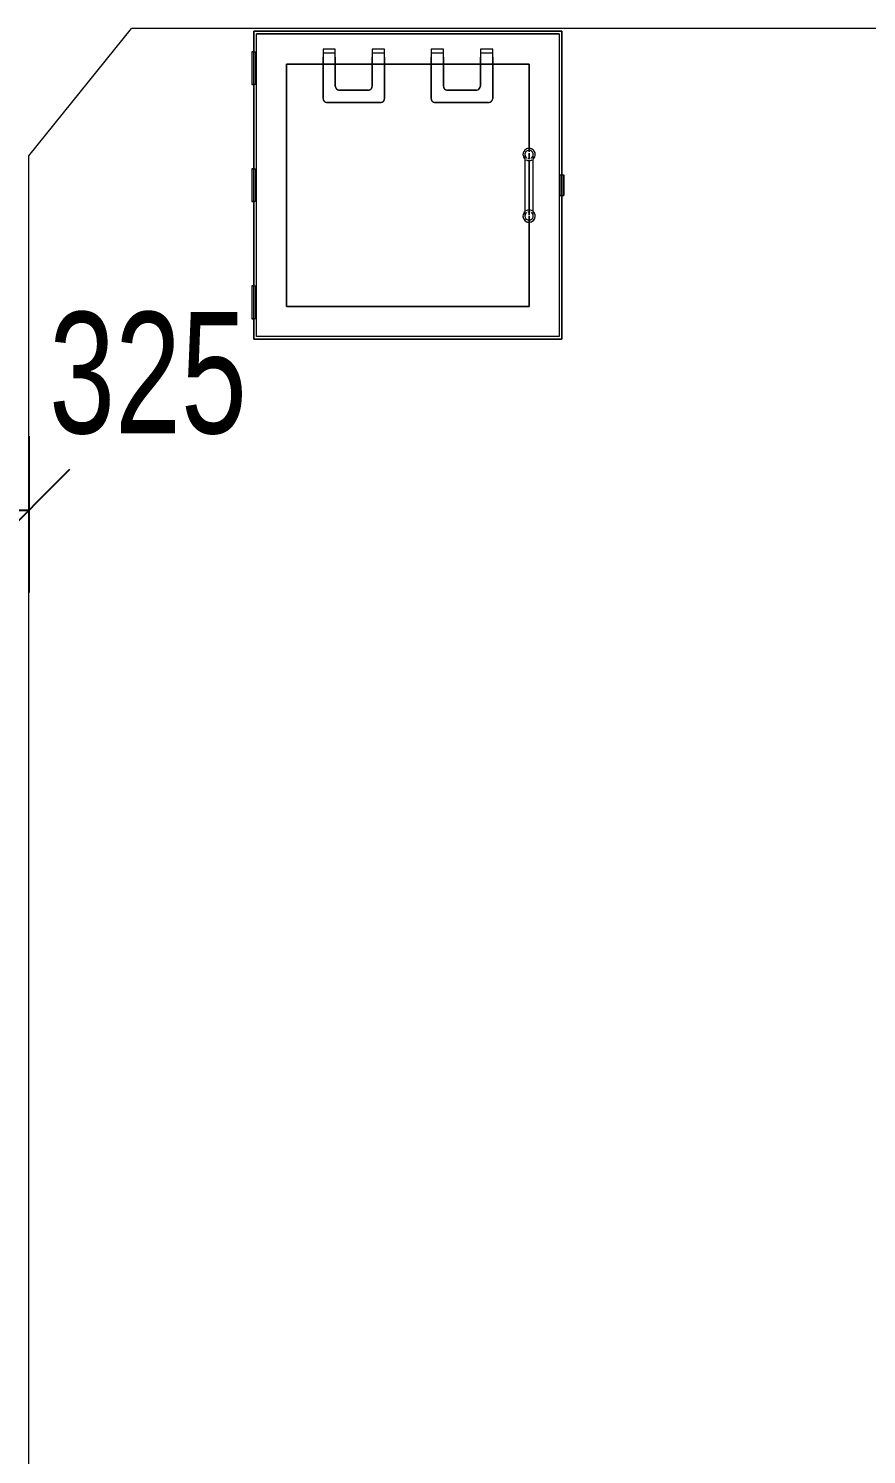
# Model space of a CAD drawing. Header units: millimetres. Extents: x 10569 to 232243, y -25347 to 80743.
# Drawn here: x 82474 to 84513, y 17736 to 21207 of the extents above; entities that cross this region are included whole.
import ezdxf

# ---------------------------------------------------------------- set-up
doc = ezdxf.new("R2010")
doc.units = ezdxf.units.MM
for name, color, linetype, lineweight in [('A-ANNO-DIMS', 211, 'Continuous', 5), ('A-WALL', 113, 'Continuous', 20), ('I-FURN', 30, 'Continuous', 20)]:
    doc.layers.add(name, color=color, linetype=linetype, lineweight=lineweight)
doc.styles.add('Arial_2', font='arial.ttf', dxfattribs={"width": 0.7, "height": 295.05988})
doc.dimstyles.new('Linear_-_1_5mm_Arial_1', dxfattribs={"dimscale": 304.8, "dimtxt": 300, "dimasz": 0.656168, "dimexe": 0.656168, "dimexo": 0.0625, "dimgap": 0.328084, "dimtad": 1, "dimdec": 0, "dimzin": 0, "dimdsep": 46, "dimtxsty": 'Arial_2', "dimblk1": 'OBLIQUE', "dimblk2": 'OBLIQUE', "dimsah": 1, "dimcen": 0.09, "dimadec": 0, "dimazin": 0, "dimtfac": 1, "dimtdec": 4, "dimtix": 1, "dimtmove": 2, "dimatfit": 3, "dimfxl": 0.656168, "dimfxlon": 1, "dimtvp": 1, "dimtolj": 1, "dimtzin": 0, "dimarcsym": 2})

# ---------------------------------------------------------------- blocks, each defined once
blk = doc.blocks.new('Walls 1 - Walls 1-3032194-TENDER DRAFT G_F')
at = {"layer": 'A-WALL'}
for p, q in [((82474.3, 20897.5), (82724.3, 21207.5)), ((91214.3, 21207.5), (82724.3, 21207.5)), ((82474.3, 16647.5), (82474.3, 20897.5))]:
    blk.add_line(p, q, dxfattribs=at)
blk = doc.blocks.new('DLN_ Water Tank Cat Ladder_Low - DLN_ Water Tank Cat Ladder_Low-15029793-TENDER DRAFT G_F')
at = {"layer": 'I-FURN'}
for p, q in [((-375, -306.5), (-375, -256.5)), ((-375, -256.5), (-375, -306.5)), ((-375, -256.5), (375, -256.5)), ((-375, -256.5), (375, -256.5)), ((-375, -306.5), (-375, -256.5)), ((375, -256.5), (-375, -256.5)), ((-375, -256.5), (-375, -306.5)), ((375, -256.5), (-375, -256.5)), ((-368.2, -999.7), (-368.2, -263.3)), ((-368.2, -263.3), (368.2, -263.3)), ((-368.2, -999.7), (-368.2, -263.3)), ((368.2, -263.3), (-368.2, -263.3)), ((368.2, -263.3), (368.2, -999.7)), ((368.2, -263.3), (368.2, -999.7)), ((375, -256.5), (375, -606.5)), ((375, -606.5), (375, -256.5)), ((375, -256.5), (375, -606.5)), ((375, -606.5), (375, -256.5)), ((-380, -306.5), (-380, -386.5)), ((-375, -306.5), (-379.8, -306.5)), ((-379.8, -306.5), (-370, -306.5)), ((-375, -386.5), (-375, -306.5)), ((-375, -306.5), (-375, -386.5)), ((-375, -386.5), (-375, -306.5)), ((-375, -306.5), (-375, -386.5)), ((-375, -386.5), (-375, -306.5)), ((-375, -306.5), (-375, -386.5)), ((-370, -386.5), (-370, -306.5)), ((-370, -306.5), (-370, -386.5)), ((-176.5, -300), (-206.5, -300)), ((-206.5, -300), (-206.5, -336.5)), ((-206.5, -300), (-206.5, -310)), ((-176.5, -300), (-206.5, -300)), ((-176.5, -300), (-206.5, -300)), ((-206.5, -300), (-206.5, -336.5)), ((-206.5, -300), (-206.5, -310)), ((-176.5, -300), (-206.5, -300)), ((-176.5, -300), (-206.5, -300)), ((-206.5, -300), (-206.5, -336.5)), ((-206.5, -300), (-206.5, -310)), ((-176.5, -300), (-206.5, -300)), ((-176.5, -300), (-206.5, -300)), ((-206.5, -300), (-206.5, -336.5)), ((-206.5, -300), (-206.5, -310)), ((-176.5, -300), (-206.5, -300)), ((-176.5, -300), (-206.5, -300)), ((-206.5, -300), (-206.5, -336.5)), ((-206.5, -300), (-206.5, -310)), ((-176.5, -300), (-206.5, -300)), ((-206.5, -310), (-206.5, -317.4)), ((-176.5, -310), (-206.5, -310)), ((-206.5, -310), (-206.5, -317.4)), ((-176.5, -310), (-206.5, -310)), ((-206.5, -310), (-206.5, -317.4)), ((-176.5, -310), (-206.5, -310)), ((-206.5, -310), (-206.5, -311.3)), ((-176.5, -310), (-206.5, -310)), ((-206.5, -310), (-206.5, -310.3)), ((-176.5, -310), (-206.5, -310)), ((-206.5, -310.3), (-206.5, -311.3)), ((-206.5, -311.3), (-206.5, -312.9)), ((-206.5, -311.3), (-206.5, -315)), ((-176.5, -336.5), (-176.5, -300)), ((-176.5, -310), (-176.5, -300)), ((-176.5, -336.5), (-176.5, -300)), ((-176.5, -310), (-176.5, -300)), ((-176.5, -336.5), (-176.5, -300)), ((-176.5, -310), (-176.5, -300)), ((-176.5, -336.5), (-176.5, -300)), ((-176.5, -310), (-176.5, -300)), ((-176.5, -336.5), (-176.5, -300)), ((-176.5, -310), (-176.5, -300)), ((-176.5, -320), (-176.5, -310)), ((-176.5, -310.3), (-176.5, -310)), ((-176.5, -311.3), (-176.5, -310)), ((-176.5, -315), (-176.5, -310)), ((-176.5, -320), (-176.5, -310)), ((-176.5, -312.9), (-176.5, -310.3)), ((-176.5, -315), (-176.5, -311.3)), ((-56.5, -300), (-86.5, -300)), ((-86.5, -300), (-86.5, -336.5)), ((-86.5, -300), (-86.5, -310)), ((-56.5, -300), (-86.5, -300)), ((-56.5, -300), (-86.5, -300)), ((-86.5, -300), (-86.5, -336.5)), ((-86.5, -300), (-86.5, -310)), ((-56.5, -300), (-86.5, -300)), ((-56.5, -300), (-86.5, -300)), ((-86.5, -300), (-86.5, -336.5)), ((-86.5, -300), (-86.5, -310)), ((-56.5, -300), (-86.5, -300)), ((-56.5, -300), (-86.5, -300)), ((-86.5, -300), (-86.5, -336.5)), ((-86.5, -300), (-86.5, -310)), ((-56.5, -300), (-86.5, -300)), ((-56.5, -300), (-86.5, -300)), ((-86.5, -300), (-86.5, -336.5)), ((-86.5, -300), (-86.5, -310)), ((-56.5, -300), (-86.5, -300)), ((-86.5, -310), (-86.5, -310.3)), ((-56.5, -310), (-86.5, -310)), ((-86.5, -310), (-86.5, -320)), ((-56.5, -310), (-86.5, -310)), ((-86.5, -310), (-86.5, -312.9)), ((-56.5, -310), (-86.5, -310)), ((-86.5, -310), (-86.5, -312.9)), ((-56.5, -310), (-86.5, -310)), ((-86.5, -310), (-86.5, -311.3)), ((-56.5, -310), (-86.5, -310)), ((-86.5, -310.3), (-86.5, -312.9)), ((-86.5, -311.3), (-86.5, -312.9)), ((-56.5, -336.5), (-56.5, -300)), ((-56.5, -310), (-56.5, -300)), ((-56.5, -336.5), (-56.5, -300)), ((-56.5, -310), (-56.5, -300)), ((-56.5, -336.5), (-56.5, -300)), ((-56.5, -310), (-56.5, -300)), ((-56.5, -336.5), (-56.5, -300)), ((-56.5, -310), (-56.5, -300)), ((-56.5, -336.5), (-56.5, -300)), ((-56.5, -310), (-56.5, -300)), ((-56.5, -311.3), (-56.5, -310)), ((-56.5, -311.3), (-56.5, -310)), ((-56.5, -311.3), (-56.5, -310)), ((-56.5, -312.9), (-56.5, -310)), ((-56.5, -311.3), (-56.5, -310)), ((-56.5, -312.9), (-56.5, -311.3)), ((-56.5, -312.9), (-56.5, -311.3)), ((-56.5, -312.9), (-56.5, -311.3)), ((-56.5, -315), (-56.5, -311.3)), ((86.5, -300), (56.5, -300)), ((56.5, -300), (56.5, -336.5)), ((56.5, -300), (56.5, -308)), ((86.5, -300), (56.5, -300)), ((86.5, -300), (56.5, -300)), ((56.5, -300), (56.5, -336.5)), ((56.5, -300), (56.5, -308)), ((86.5, -300), (56.5, -300)), ((86.5, -300), (56.5, -300)), ((56.5, -300), (56.5, -336.5)), ((56.5, -300), (56.5, -308)), ((86.5, -300), (56.5, -300)), ((86.5, -300), (56.5, -300)), ((56.5, -300), (56.5, -336.5)), ((56.5, -300), (56.5, -308)), ((86.5, -300), (56.5, -300)), ((86.5, -300), (56.5, -300)), ((56.5, -300), (56.5, -336.5)), ((56.5, -300), (56.5, -308)), ((86.5, -300), (56.5, -300)), ((56.5, -310), (56.5, -312.9)), ((86.5, -310), (56.5, -310)), ((56.5, -310), (56.5, -310.3)), ((86.5, -310), (56.5, -310)), ((56.5, -310), (56.5, -310.3)), ((86.5, -310), (56.5, -310)), ((56.5, -310), (56.5, -311.3)), ((86.5, -310), (56.5, -310)), ((56.5, -310), (56.5, -315)), ((86.5, -310), (56.5, -310)), ((56.5, -310.3), (56.5, -311.3)), ((56.5, -310.3), (56.5, -311.3)), ((56.5, -311.3), (56.5, -312.9)), ((56.5, -311.3), (56.5, -317.4)), ((56.5, -311.3), (56.5, -315)), ((86.5, -336.5), (86.5, -300)), ((86.5, -310), (86.5, -300)), ((86.5, -336.5), (86.5, -300)), ((86.5, -310), (86.5, -300)), ((86.5, -336.5), (86.5, -300)), ((86.5, -310), (86.5, -300)), ((86.5, -336.5), (86.5, -300)), ((86.5, -310), (86.5, -300)), ((86.5, -336.5), (86.5, -300)), ((86.5, -310), (86.5, -300)), ((86.5, -320), (86.5, -310)), ((86.5, -311.3), (86.5, -310)), ((86.5, -310.3), (86.5, -310)), ((86.5, -311.3), (86.5, -310)), ((86.5, -320), (86.5, -310)), ((86.5, -317.4), (86.5, -310.3)), ((86.5, -312.9), (86.5, -311.3)), ((86.5, -315), (86.5, -311.3)), ((206.5, -300), (176.5, -300)), ((176.5, -300), (176.5, -336.5)), ((176.5, -300), (176.5, -310)), ((206.5, -300), (176.5, -300)), ((206.5, -300), (176.5, -300)), ((176.5, -300), (176.5, -336.5)), ((176.5, -300), (176.5, -310)), ((206.5, -300), (176.5, -300)), ((206.5, -300), (176.5, -300)), ((176.5, -300), (176.5, -336.5)), ((176.5, -300), (176.5, -310)), ((206.5, -300), (176.5, -300)), ((206.5, -300), (176.5, -300)), ((176.5, -300), (176.5, -336.5)), ((176.5, -300), (176.5, -310)), ((206.5, -300), (176.5, -300)), ((206.5, -300), (176.5, -300)), ((176.5, -300), (176.5, -336.5)), ((176.5, -300), (176.5, -310)), ((206.5, -300), (176.5, -300)), ((176.5, -310), (176.5, -310.3)), ((206.5, -310), (176.5, -310)), ((176.5, -310), (176.5, -320)), ((206.5, -310), (176.5, -310)), ((176.5, -310), (176.5, -310.3)), ((206.5, -310), (176.5, -310)), ((176.5, -310), (176.5, -310.3)), ((206.5, -310), (176.5, -310)), ((176.5, -310), (176.5, -320)), ((206.5, -310), (176.5, -310)), ((176.5, -310.3), (176.5, -320)), ((176.5, -310.3), (176.5, -311.3)), ((176.5, -310.3), (176.5, -311.3)), ((176.5, -311.3), (176.5, -312.9)), ((176.5, -311.3), (176.5, -320)), ((206.5, -336.5), (206.5, -300)), ((206.5, -310), (206.5, -300)), ((206.5, -336.5), (206.5, -300)), ((206.5, -310), (206.5, -300)), ((206.5, -336.5), (206.5, -300)), ((206.5, -310), (206.5, -300)), ((206.5, -336.5), (206.5, -300)), ((206.5, -310), (206.5, -300)), ((206.5, -336.5), (206.5, -300)), ((206.5, -310), (206.5, -300)), ((206.5, -311.3), (206.5, -310)), ((206.5, -310.3), (206.5, -310)), ((206.5, -311.3), (206.5, -310)), ((206.5, -310.3), (206.5, -310)), ((206.5, -312.9), (206.5, -310)), ((206.5, -311.3), (206.5, -310.3)), ((206.5, -311.3), (206.5, -310.3)), ((206.5, -312.9), (206.5, -311.3)), ((206.5, -312.9), (206.5, -311.3)), ((206.5, -320), (206.5, -311.3)), ((206.5, -312.9), (206.5, -311.3)), ((-295, -336.5), (-295, -926.5)), ((295, -336.5), (-295, -336.5)), ((-295, -336.5), (-295, -926.5)), ((295, -336.5), (-295, -336.5)), ((-295, -926.5), (-295, -336.5)), ((-295, -336.5), (295, -336.5)), ((-295, -336.5), (-295, -926.5)), ((295, -336.5), (-295, -336.5)), ((-206.5, -312.9), (-206.5, -315)), ((-206.5, -315), (-206.5, -317.4)), ((-206.5, -315), (-206.5, -317.4)), ((-206.5, -317.4), (-206.5, -320)), ((-206.5, -317.4), (-206.5, -320)), ((-206.5, -317.4), (-206.5, -320)), ((-206.5, -317.4), (-206.5, -320)), ((-206.5, -317.4), (-206.5, -320)), ((-206.5, -336.5), (-206.5, -320)), ((-206.5, -336.5), (-206.5, -320)), ((-206.5, -336.5), (-206.5, -320)), ((-206.5, -336.5), (-206.5, -320)), ((-206.5, -336.5), (-206.5, -320)), ((-206.5, -336.5), (-206.5, -420)), ((-206.5, -420), (-206.5, -336.5)), ((-206.5, -336.5), (-206.5, -420)), ((-206.5, -420), (-206.5, -336.5)), ((-206.5, -336.5), (-206.5, -420)), ((-206.5, -420), (-206.5, -336.5)), ((-206.5, -336.5), (-206.5, -420)), ((-206.5, -420), (-206.5, -336.5)), ((-206.5, -336.5), (-206.5, -420)), ((-206.5, -420), (-206.5, -336.5)), ((-176.5, -320), (-176.5, -312.9)), ((-176.5, -317.4), (-176.5, -315)), ((-176.5, -317.4), (-176.5, -315)), ((-176.5, -320), (-176.5, -317.4)), ((-176.5, -320), (-176.5, -317.4)), ((-176.5, -320), (-176.5, -336.5)), ((-176.5, -320), (-176.5, -336.5)), ((-176.5, -320), (-176.5, -336.5)), ((-176.5, -320), (-176.5, -336.5)), ((-176.5, -320), (-176.5, -336.5)), ((-176.5, -390), (-176.5, -336.5)), ((-176.5, -336.5), (-176.5, -390)), ((-176.5, -390), (-176.5, -336.5)), ((-176.5, -336.5), (-176.5, -390)), ((-176.5, -390), (-176.5, -336.5)), ((-176.5, -336.5), (-176.5, -390)), ((-176.5, -390), (-176.5, -336.5)), ((-176.5, -336.5), (-176.5, -390)), ((-176.5, -390), (-176.5, -336.5)), ((-176.5, -336.5), (-176.5, -390)), ((-86.5, -312.9), (-86.5, -320)), ((-86.5, -312.9), (-86.5, -317.4)), ((-86.5, -312.9), (-86.5, -320)), ((-86.5, -312.9), (-86.5, -317.4)), ((-86.5, -317.4), (-86.5, -320)), ((-86.5, -317.4), (-86.5, -320)), ((-86.5, -336.5), (-86.5, -320)), ((-86.5, -336.5), (-86.5, -320)), ((-86.5, -336.5), (-86.5, -320)), ((-86.5, -336.5), (-86.5, -320)), ((-86.5, -336.5), (-86.5, -320)), ((-86.5, -336.5), (-86.5, -390)), ((-86.5, -390), (-86.5, -336.5)), ((-86.5, -336.5), (-86.5, -390)), ((-86.5, -390), (-86.5, -336.5)), ((-86.5, -336.5), (-86.5, -390)), ((-86.5, -390), (-86.5, -336.5)), ((-86.5, -336.5), (-86.5, -390)), ((-86.5, -390), (-86.5, -336.5)), ((-86.5, -336.5), (-86.5, -390)), ((-86.5, -390), (-86.5, -336.5)), ((-56.5, -320), (-56.5, -312.9)), ((-56.5, -320), (-56.5, -312.9)), ((-56.5, -315), (-56.5, -312.9)), ((-56.5, -317.4), (-56.5, -312.9)), ((-56.5, -320), (-56.5, -315)), ((-56.5, -317.4), (-56.5, -315)), ((-56.5, -320), (-56.5, -317.4)), ((-56.5, -320), (-56.5, -317.4)), ((-56.5, -320), (-56.5, -336.5)), ((-56.5, -320), (-56.5, -336.5)), ((-56.5, -320), (-56.5, -336.5)), ((-56.5, -320), (-56.5, -336.5)), ((-56.5, -320), (-56.5, -336.5)), ((-56.5, -420), (-56.5, -336.5)), ((-56.5, -336.5), (-56.5, -420)), ((-56.5, -420), (-56.5, -336.5)), ((-56.5, -336.5), (-56.5, -420)), ((-56.5, -420), (-56.5, -336.5)), ((-56.5, -336.5), (-56.5, -420)), ((-56.5, -420), (-56.5, -336.5)), ((-56.5, -336.5), (-56.5, -420)), ((-56.5, -420), (-56.5, -336.5)), ((-56.5, -336.5), (-56.5, -420)), ((56.5, -312.9), (56.5, -320)), ((56.5, -312.9), (56.5, -315)), ((56.5, -315), (56.5, -317.4)), ((56.5, -315), (56.5, -317.4)), ((56.5, -315), (56.5, -317.4)), ((56.5, -317.4), (56.5, -320)), ((56.5, -317.4), (56.5, -320)), ((56.5, -317.4), (56.5, -320)), ((56.5, -317.4), (56.5, -320)), ((56.5, -336.5), (56.5, -320)), ((56.5, -336.5), (56.5, -320)), ((56.5, -336.5), (56.5, -320)), ((56.5, -336.5), (56.5, -320)), ((56.5, -336.5), (56.5, -320)), ((56.5, -336.5), (56.5, -420)), ((56.5, -420), (56.5, -336.5)), ((56.5, -336.5), (56.5, -420)), ((56.5, -420), (56.5, -336.5)), ((56.5, -336.5), (56.5, -420)), ((56.5, -420), (56.5, -336.5)), ((56.5, -336.5), (56.5, -420)), ((56.5, -420), (56.5, -336.5)), ((56.5, -336.5), (56.5, -420)), ((56.5, -420), (56.5, -336.5)), ((86.5, -320), (86.5, -312.9)), ((86.5, -320), (86.5, -315)), ((86.5, -320), (86.5, -317.4)), ((86.5, -320), (86.5, -336.5)), ((86.5, -320), (86.5, -336.5)), ((86.5, -320), (86.5, -336.5)), ((86.5, -320), (86.5, -336.5)), ((86.5, -320), (86.5, -336.5)), ((86.5, -390), (86.5, -336.5)), ((86.5, -336.5), (86.5, -390)), ((86.5, -390), (86.5, -336.5)), ((86.5, -336.5), (86.5, -390)), ((86.5, -390), (86.5, -336.5)), ((86.5, -336.5), (86.5, -390)), ((86.5, -390), (86.5, -336.5)), ((86.5, -336.5), (86.5, -390)), ((86.5, -390), (86.5, -336.5)), ((86.5, -336.5), (86.5, -390)), ((176.5, -312.9), (176.5, -317.4)), ((176.5, -317.4), (176.5, -320)), ((176.5, -336.5), (176.5, -320)), ((176.5, -336.5), (176.5, -320)), ((176.5, -336.5), (176.5, -320)), ((176.5, -336.5), (176.5, -320)), ((176.5, -336.5), (176.5, -320)), ((176.5, -336.5), (176.5, -390)), ((176.5, -390), (176.5, -336.5)), ((176.5, -336.5), (176.5, -390)), ((176.5, -390), (176.5, -336.5)), ((176.5, -336.5), (176.5, -390)), ((176.5, -390), (176.5, -336.5)), ((176.5, -336.5), (176.5, -390)), ((176.5, -390), (176.5, -336.5)), ((176.5, -336.5), (176.5, -390)), ((176.5, -390), (176.5, -336.5)), ((206.5, -315), (206.5, -312.9)), ((206.5, -315), (206.5, -312.9)), ((206.5, -315), (206.5, -312.9)), ((206.5, -315), (206.5, -312.9)), ((206.5, -317.4), (206.5, -315)), ((206.5, -320), (206.5, -315)), ((206.5, -317.4), (206.5, -315)), ((206.5, -317.4), (206.5, -315)), ((206.5, -320), (206.5, -317.4)), ((206.5, -320), (206.5, -317.4)), ((206.5, -320), (206.5, -317.4)), ((206.5, -320), (206.5, -336.5)), ((206.5, -320), (206.5, -336.5)), ((206.5, -320), (206.5, -336.5)), ((206.5, -320), (206.5, -336.5)), ((206.5, -320), (206.5, -336.5)), ((206.5, -420), (206.5, -336.5)), ((206.5, -336.5), (206.5, -420)), ((206.5, -420), (206.5, -336.5)), ((206.5, -336.5), (206.5, -420)), ((206.5, -420), (206.5, -336.5)), ((206.5, -336.5), (206.5, -420)), ((206.5, -420), (206.5, -336.5)), ((206.5, -336.5), (206.5, -420)), ((206.5, -420), (206.5, -336.5)), ((206.5, -336.5), (206.5, -420)), ((295, -542.5), (295, -336.5)), ((295, -542.5), (295, -336.5)), ((295, -336.5), (295, -542.5)), ((295, -542.5), (295, -336.5)), ((-379.8, -386.5), (-375, -386.5)), ((-370, -386.5), (-379.8, -386.5)), ((-375, -591.5), (-375, -386.5)), ((-375, -386.5), (-375, -591.5)), ((-375, -591.5), (-375, -386.5)), ((-375, -386.5), (-375, -591.5)), ((-96.5, -400), (-166.5, -400)), ((-166.5, -400), (-96.5, -400)), ((-96.5, -400), (-166.5, -400)), ((-166.5, -400), (-96.5, -400)), ((-96.5, -400), (-166.5, -400)), ((-166.5, -400), (-96.5, -400)), ((-96.5, -400), (-166.5, -400)), ((-166.5, -400), (-96.5, -400)), ((-96.5, -400), (-166.5, -400)), ((-166.5, -400), (-96.5, -400)), ((166.5, -400), (96.5, -400)), ((96.5, -400), (166.5, -400)), ((166.5, -400), (96.5, -400)), ((96.5, -400), (166.5, -400)), ((166.5, -400), (96.5, -400)), ((96.5, -400), (166.5, -400)), ((166.5, -400), (96.5, -400)), ((96.5, -400), (166.5, -400)), ((166.5, -400), (96.5, -400)), ((96.5, -400), (166.5, -400)), ((-196.5, -430), (-66.5, -430)), ((-66.5, -430), (-196.5, -430)), ((-196.5, -430), (-66.5, -430)), ((-66.5, -430), (-196.5, -430)), ((-196.5, -430), (-66.5, -430)), ((-66.5, -430), (-196.5, -430)), ((-196.5, -430), (-66.5, -430)), ((-66.5, -430), (-196.5, -430)), ((-196.5, -430), (-66.5, -430)), ((-66.5, -430), (-196.5, -430)), ((66.5, -430), (196.5, -430)), ((196.5, -430), (66.5, -430)), ((66.5, -430), (196.5, -430)), ((196.5, -430), (66.5, -430)), ((66.5, -430), (196.5, -430)), ((196.5, -430), (66.5, -430)), ((66.5, -430), (196.5, -430)), ((196.5, -430), (66.5, -430)), ((66.5, -430), (196.5, -430)), ((196.5, -430), (66.5, -430)), ((295, -545.5), (295, -542.5)), ((295, -545.5), (295, -542.5)), ((295, -542.5), (295, -545.5)), ((295, -545.5), (295, -542.5)), ((295, -550.5), (295, -547.3)), ((295, -550.5), (295, -547.3)), ((295, -547.3), (295, -550.5)), ((295, -550.5), (295, -547.3)), ((295, -558.8), (295, -553.3)), ((295, -558.8), (295, -553.3)), ((295, -553.3), (295, -558.8)), ((295, -558.8), (295, -553.3)), ((285, -576.5), (285, -686.5)), ((295, -561.5), (295, -558.8)), ((295, -561.5), (295, -558.8)), ((295, -558.8), (295, -561.5)), ((295, -561.5), (295, -558.8)), ((295, -568), (295, -562)), ((295, -568), (295, -562)), ((295, -562), (295, -568)), ((295, -568), (295, -562)), ((295, -576.5), (295, -572.3)), ((295, -576.5), (295, -572.3)), ((295, -572.3), (295, -576.5)), ((295, -576.5), (295, -572.3)), ((295, -686.5), (295, -576.5)), ((295, -686.5), (295, -576.5)), ((295, -576.5), (295, -686.5)), ((295, -686.5), (295, -576.5)), ((305, -686.5), (305, -576.5)), ((-380, -591.5), (-380, -671.5)), ((-375, -591.5), (-379.8, -591.5)), ((-379.8, -591.5), (-370, -591.5)), ((-375, -671.5), (-375, -591.5)), ((-375, -591.5), (-375, -671.5)), ((-375, -671.5), (-375, -591.5)), ((-375, -591.5), (-375, -671.5)), ((-375, -671.5), (-375, -591.5)), ((-375, -591.5), (-375, -671.5)), ((-370, -671.5), (-370, -591.5)), ((-370, -591.5), (-370, -671.5)), ((370, -656.5), (370, -606.5)), ((370, -606.5), (370, -656.5)), ((370, -606.5), (375, -606.5)), ((370, -606.5), (375, -606.5)), ((375, -656.5), (375, -606.5)), ((375, -606.5), (375, -656.5)), ((375, -656.5), (375, -606.5)), ((375, -606.5), (375, -656.5)), ((375, -606.5), (380, -606.5)), ((375, -606.5), (380, -606.5)), ((375, -606.5), (375, -656.5)), ((375, -656.5), (375, -606.5)), ((375, -606.5), (375, -656.5)), ((375, -656.5), (375, -606.5)), ((380, -656.5), (380, -606.5)), ((380, -606.5), (380, -656.5)), ((370, -626.5), (370, -636.5)), ((370, -636.5), (370, -626.5)), ((375, -656.5), (370, -656.5)), ((370, -656.5), (375, -656.5)), ((375, -626.5), (375, -629)), ((375, -636.5), (375, -626.5)), ((375, -626.5), (375, -626.7)), ((375, -630.2), (375, -626.5)), ((375, -626.7), (375, -630.2)), ((375, -629), (375, -636.5)), ((375, -630.2), (375, -636.5)), ((375, -635.9), (375, -630.2)), ((375, -636.5), (375, -635.9)), ((380, -656.5), (375, -656.5)), ((375, -656.5), (380, -656.5)), ((375, -656.5), (375, -1006.5)), ((375, -1006.5), (375, -656.5)), ((375, -656.5), (375, -1006.5)), ((375, -1006.5), (375, -656.5)), ((380, -626.5), (380, -636.5)), ((380, -636.5), (380, -626.5)), ((-379.8, -671.5), (-375, -671.5)), ((-370, -671.5), (-379.8, -671.5)), ((-375, -876.5), (-375, -671.5)), ((-375, -671.5), (-375, -876.5)), ((-375, -876.5), (-375, -671.5)), ((-375, -671.5), (-375, -876.5)), ((295, -690.8), (295, -686.5)), ((295, -690.8), (295, -686.5)), ((295, -686.5), (295, -690.8)), ((295, -690.8), (295, -686.5)), ((295, -704.3), (295, -692)), ((295, -704.3), (295, -692)), ((295, -692), (295, -704.3)), ((295, -704.3), (295, -692)), ((295, -709.8), (295, -707)), ((295, -709.8), (295, -707)), ((295, -707), (295, -709.8)), ((295, -709.8), (295, -707)), ((295, -712.5), (295, -709.8)), ((295, -712.5), (295, -709.8)), ((295, -709.8), (295, -712.5)), ((295, -712.5), (295, -709.8)), ((295, -721), (295, -712.5)), ((295, -721), (295, -712.5)), ((295, -712.5), (295, -721)), ((295, -721), (295, -712.5)), ((295, -926.5), (295, -721)), ((295, -926.5), (295, -721)), ((295, -721), (295, -926.5)), ((295, -926.5), (295, -721)), ((-380, -876.5), (-380, -956.5)), ((-375, -876.5), (-379.8, -876.5)), ((-379.8, -876.5), (-370, -876.5)), ((-375, -956.5), (-375, -876.5)), ((-375, -876.5), (-375, -956.5)), ((-375, -956.5), (-375, -876.5)), ((-375, -876.5), (-375, -956.5)), ((-375, -956.5), (-375, -876.5)), ((-375, -876.5), (-375, -956.5)), ((-370, -956.5), (-370, -876.5)), ((-370, -876.5), (-370, -956.5)), ((-295, -926.5), (295, -926.5)), ((-295, -926.5), (295, -926.5)), ((295, -926.5), (-295, -926.5)), ((-295, -926.5), (295, -926.5)), ((-379.8, -956.5), (-375, -956.5)), ((-370, -956.5), (-379.8, -956.5)), ((-375, -1006.5), (-375, -956.5)), ((-375, -956.5), (-375, -1006.5)), ((-375, -1006.5), (-375, -956.5)), ((-375, -956.5), (-375, -1006.5)), ((375, -1006.5), (-375, -1006.5)), ((-375, -1006.5), (375, -1006.5)), ((375, -1006.5), (-375, -1006.5)), ((-375, -1006.5), (375, -1006.5)), ((368.2, -999.7), (-368.2, -999.7)), ((368.2, -999.7), (-368.2, -999.7))]:
    blk.add_line(p, q, dxfattribs=at)
at = {"layer": 'I-FURN', "flags": 128}
for points in [[(285, -556.5), (285, -562.6), (285, -576.5)], [(305, -576.5), (305, -562.2), (305, -556.5)], [(285, -686.5), (285, -700.9), (285, -706.5)], [(305, -706.5), (305, -700.5), (305, -686.5)]]:
    blk.add_lwpolyline(points, dxfattribs=at)
at = {"layer": 'I-FURN'}
for centre, radius, start, end in [((-166.5, -390), 10, 180, 270), ((-166.5, -390), 10, 180, 195), ((-166.5, -390), 10, 180, 210), ((-166.5, -390), 10, 180, 270), ((-166.5, -390), 10, 180, 225), ((-166.5, -390), 10, 180, 270), ((-166.5, -390), 10, 180, 195), ((-166.5, -390), 10, 180, 195), ((-166.5, -390), 10, 180, 270), ((-166.5, -390), 10, 180, 195), ((-166.5, -390), 10, 195, 210), ((-166.5, -390), 10, 195, 210), ((-166.5, -390), 10, 195, 255), ((-166.5, -390), 10, 195, 240), ((-166.5, -390), 10, 210, 240), ((-166.5, -390), 10, 210, 270), ((-166.5, -390), 10, 210, 270), ((-166.5, -390), 10, 225, 270), ((-166.5, -390), 10, 240, 270), ((-166.5, -390), 10, 240, 270), ((-166.5, -390), 10, 255, 270), ((-96.5, -390), 10, 270, 0), ((-96.5, -390), 10, 270, 0), ((-96.5, -390), 10, 270, 0), ((-96.5, -390), 10, 270, 0), ((-96.5, -390), 10, 270, 0), ((-96.5, -390), 10, 270, 315), ((-96.5, -390), 10, 270, 300), ((-96.5, -390), 10, 270, 300), ((-96.5, -390), 10, 270, 285), ((-96.5, -390), 10, 270, 285), ((-96.5, -390), 10, 285, 315), ((-96.5, -390), 10, 285, 300), ((-96.5, -390), 10, 300, 330), ((-96.5, -390), 10, 300, 315), ((-96.5, -390), 10, 300, 315), ((-96.5, -390), 10, 315, 345), ((-96.5, -390), 10, 315, 330), ((-96.5, -390), 10, 315, 330), ((-96.5, -390), 10, 315, 330), ((-96.5, -390), 10, 330, 0), ((-96.5, -390), 10, 330, 0), ((-96.5, -390), 10, 330, 345), ((-96.5, -390), 10, 330, 345), ((-96.5, -390), 10, 345, 0), ((-96.5, -390), 10, 345, 0), ((-96.5, -390), 10, 345, 0), ((96.5, -390), 10, 180, 270), ((96.5, -390), 10, 180, 240), ((96.5, -390), 10, 180, 195), ((96.5, -390), 10, 180, 195), ((96.5, -390), 10, 180, 270), ((96.5, -390), 10, 180, 225), ((96.5, -390), 10, 180, 270), ((96.5, -390), 10, 180, 195), ((96.5, -390), 10, 180, 240), ((96.5, -390), 10, 180, 210), ((96.5, -390), 10, 195, 225), ((96.5, -390), 10, 195, 210), ((96.5, -390), 10, 195, 210), ((96.5, -390), 10, 210, 225), ((96.5, -390), 10, 210, 225), ((96.5, -390), 10, 210, 270), ((96.5, -390), 10, 225, 270), ((96.5, -390), 10, 225, 270), ((96.5, -390), 10, 225, 270), ((96.5, -390), 10, 225, 255), ((96.5, -390), 10, 240, 270), ((96.5, -390), 10, 240, 255), ((96.5, -390), 10, 255, 270), ((96.5, -390), 10, 255, 270), ((166.5, -390), 10, 270, 0), ((166.5, -390), 10, 270, 0), ((166.5, -390), 10, 270, 0), ((166.5, -390), 10, 270, 0), ((166.5, -390), 10, 270, 0), ((166.5, -390), 10, 270, 345), ((166.5, -390), 10, 270, 300), ((166.5, -390), 10, 270, 285), ((166.5, -390), 10, 270, 285), ((166.5, -390), 10, 270, 285), ((166.5, -390), 10, 285, 345), ((166.5, -390), 10, 285, 300), ((166.5, -390), 10, 285, 300), ((166.5, -390), 10, 300, 330), ((166.5, -390), 10, 300, 315), ((166.5, -390), 10, 300, 315), ((166.5, -390), 10, 315, 330), ((166.5, -390), 10, 315, 330), ((166.5, -390), 10, 330, 0), ((166.5, -390), 10, 330, 345), ((166.5, -390), 10, 330, 345), ((166.5, -390), 10, 345, 0), ((166.5, -390), 10, 345, 0), ((166.5, -390), 10, 345, 0), ((166.5, -390), 10, 345, 0), ((-196.5, -420), 10, 180, 270), ((-196.5, -420), 10, 180, 255), ((-196.5, -420), 10, 180, 255), ((-196.5, -420), 10, 180, 255), ((-196.5, -420), 10, 180, 255), ((-196.5, -420), 10, 180, 255), ((-196.5, -420), 10, 180, 255), ((-196.5, -420), 10, 180, 255), ((-196.5, -420), 10, 180, 255), ((-196.5, -420), 10, 180, 255), ((-196.5, -420), 10, 255, 270), ((-196.5, -420), 10, 255, 270), ((-196.5, -420), 10, 255, 270), ((-196.5, -420), 10, 255, 270), ((-196.5, -420), 10, 255, 270), ((-196.5, -420), 10, 255, 270), ((-196.5, -420), 10, 255, 270), ((-196.5, -420), 10, 255, 270), ((-196.5, -420), 10, 255, 270), ((-66.5, -420), 10, 270, 360), ((-66.5, -420), 10, 270, 285), ((-66.5, -420), 10, 270, 285), ((-66.5, -420), 10, 270, 285), ((-66.5, -420), 10, 270, 285), ((-66.5, -420), 10, 270, 285), ((-66.5, -420), 10, 270, 285), ((-66.5, -420), 10, 270, 285), ((-66.5, -420), 10, 270, 285), ((-66.5, -420), 10, 270, 285), ((-66.5, -420), 10, 285, 0), ((-66.5, -420), 10, 285, 360), ((-66.5, -420), 10, 285, 0), ((-66.5, -420), 10, 285, 360), ((-66.5, -420), 10, 285, 0), ((-66.5, -420), 10, 285, 360), ((-66.5, -420), 10, 285, 0), ((-66.5, -420), 10, 285, 360), ((-66.5, -420), 10, 285, 0), ((66.5, -420), 10, 180, 270), ((66.5, -420), 10, 180, 255), ((66.5, -420), 10, 180, 255), ((66.5, -420), 10, 180, 255), ((66.5, -420), 10, 180, 255), ((66.5, -420), 10, 180, 255), ((66.5, -420), 10, 180, 255), ((66.5, -420), 10, 180, 255), ((66.5, -420), 10, 180, 255), ((66.5, -420), 10, 180, 255), ((66.5, -420), 10, 255, 270), ((66.5, -420), 10, 255, 270), ((66.5, -420), 10, 255, 270), ((66.5, -420), 10, 255, 270), ((66.5, -420), 10, 255, 270), ((66.5, -420), 10, 255, 270), ((66.5, -420), 10, 255, 270), ((66.5, -420), 10, 255, 270), ((66.5, -420), 10, 255, 270), ((196.5, -420), 10, 270, 360), ((196.5, -420), 10, 270, 285), ((196.5, -420), 10, 270, 285), ((196.5, -420), 10, 270, 285), ((196.5, -420), 10, 270, 285), ((196.5, -420), 10, 270, 285), ((196.5, -420), 10, 270, 285), ((196.5, -420), 10, 270, 285), ((196.5, -420), 10, 270, 285), ((196.5, -420), 10, 270, 285), ((196.5, -420), 10, 285, 0), ((196.5, -420), 10, 285, 360), ((196.5, -420), 10, 285, 0), ((196.5, -420), 10, 285, 360), ((196.5, -420), 10, 285, 0), ((196.5, -420), 10, 285, 360), ((196.5, -420), 10, 285, 0), ((196.5, -420), 10, 285, 360), ((196.5, -420), 10, 285, 0), ((295, -556.5), 15, 0, 180), ((295, -556.5), 15, 60, 180), ((295, -556.5), 10, 165, 180), ((295, -556.5), 10, 90, 165), ((295, -556.5), 10, 15, 90), ((295, -556.5), 15, 45, 60), ((295, -556.5), 10, 0, 15), ((295, -556.5), 15, 0, 45), ((295, -556.5), 15, 180, 225), ((295, -556.5), 15, 180, 225), ((295, -556.5), 10, 180, 210), ((295, -556.5), 10, 210, 225), ((295, -556.5), 15, 240, 255), ((295, -556.5), 15, 240, 255), ((295, -556.5), 10, 225, 240), ((295, -556.5), 15, 257.8776, 282.1224), ((295, -556.5), 15, 257.8776, 282.1224), ((295, -556.5), 10, 255, 270), ((295, -556.5), 10, 270, 285), ((295, -556.5), 15, 285, 300), ((295, -556.5), 15, 285, 300), ((295, -556.5), 10, 300, 315), ((295, -556.5), 10, 315, 330), ((295, -556.5), 10, 345, 0), ((295, -556.5), 15, 315, 360), ((295, -556.5), 15, 315, 0), ((295, -706.5), 15, 105, 120), ((295, -706.5), 15, 105, 120), ((295, -706.5), 15, 77.8776, 102.1224), ((295, -706.5), 15, 77.8776, 102.1224), ((295, -706.5), 15, 60, 75), ((295, -706.5), 15, 60, 75), ((295, -706.5), 15, 135, 180), ((295, -706.5), 15, 135, 180), ((295, -706.5), 15, 180, 360), ((295, -706.5), 15, 180, 195), ((295, -706.5), 15, 195, 0), ((295, -706.5), 10, 150, 180), ((295, -706.5), 10, 180, 195), ((295, -706.5), 10, 195, 270), ((295, -706.5), 10, 135, 150), ((295, -706.5), 10, 120, 135), ((295, -706.5), 10, 90, 105), ((295, -706.5), 10, 75, 90), ((295, -706.5), 10, 270, 345), ((295, -706.5), 10, 30, 60), ((295, -706.5), 10, 15, 30), ((295, -706.5), 10, 345, 0), ((295, -706.5), 15, 360, 45), ((295, -706.5), 15, 0, 45)]:
    blk.add_arc(centre, radius, start, end, dxfattribs=at)
blk = doc.blocks.new('_Oblique')
at = {"color": 0, "linetype": 'ByBlock', "lineweight": -2}
blk.add_line((-0.5, -0.5), (0.5, 0.5), dxfattribs=at)
blk = doc.blocks.new('DIMBLOCK153-TENDER DRAFT G_F')
at = {"layer": 'A-ANNO-DIMS', "color": 0, "lineweight": -2, "transparency": 16777216}
for p, q in [((82149.3, 20215.5), (82149.3, 19834.6)), ((82474.3, 20215.5), (82474.3, 19834.6)), ((82149.3, 20034.6), (82474.3, 20034.6))]:
    blk.add_line(p, q, dxfattribs=at)
at = {"layer": 'Defpoints', "color": 0, "transparency": 16777216}
for p in [(82149.3, 20234.6), (82474.3, 20234.6), (82474.3, 20034.6)]:
    blk.add_point(p, dxfattribs=at)
at = {"layer": 'A-ANNO-DIMS', "color": 0, "lineweight": -2, "transparency": 16777216, "xscale": 200, "yscale": 200, "zscale": 200, "rotation": 180}
blk.add_blockref('_Oblique', (82149.3, 20034.6), dxfattribs=at)
at = {"layer": 'A-ANNO-DIMS', "color": 0, "lineweight": -2, "transparency": 16777216, "xscale": 200, "yscale": 200, "zscale": 200}
blk.add_blockref('_Oblique', (82474.3, 20034.6), dxfattribs=at)
at = {"layer": 'A-ANNO-DIMS', "color": 0, "transparency": 16777216, "insert": (82523.7, 20517.3), "char_height": 295.06, "width": 564.923, "attachment_point": 1, "line_spacing_factor": 0.938532, "style": 'Arial_2'}
blk.add_mtext('\\A1;325', dxfattribs=at)

msp = doc.modelspace()

# ---------------------------------------------------------------- block references
at = {"layer": 'A-WALL'}
msp.add_blockref('Walls 1 - Walls 1-3032194-TENDER DRAFT G_F', (0, 0), dxfattribs=at)
at = {"layer": 'I-FURN'}
msp.add_blockref('DLN_ Water Tank Cat Ladder_Low - DLN_ Water Tank Cat Ladder_Low-15029793-TENDER DRAFT G_F', (83396.79296, 21457.48547), dxfattribs=at)

# ---------------------------------------------------------------- dimensions: what is measured, and where the dimension line sits
at = {"layer": 'A-ANNO-DIMS'}
dim = msp.add_linear_dim(base=(82474.29296, 20034.55354), p1=(82149.29296, 20234.55354), p2=(82474.29296, 20234.55354), dimstyle='Linear_-_1_5mm_Arial_1', override={"dimpost": '<>', "dimfxl": 325}, dxfattribs=at)
dim.commit()
dim.dimension.update_dxf_attribs({"geometry": 'DIMBLOCK153-TENDER DRAFT G_F', "text_midpoint": (82806.15834, 20320.59914), "dimtype": 160})

doc.saveas('drawing.dxf')
